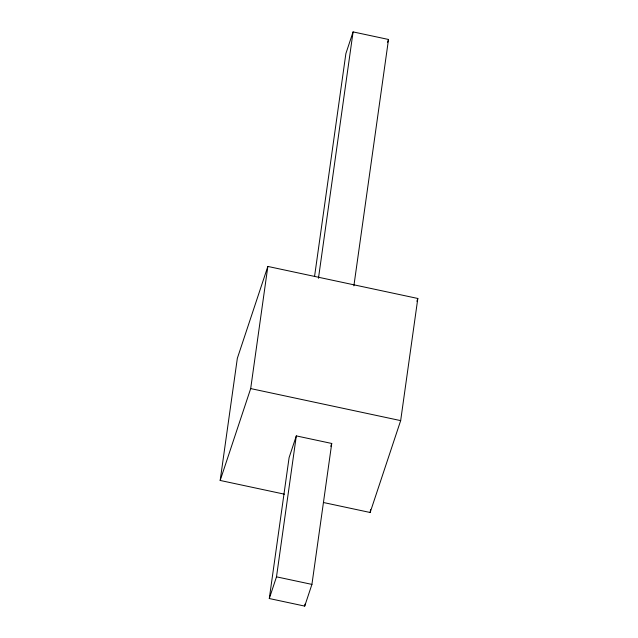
<?xml version="1.0" encoding="UTF-8"?>
<svg xmlns="http://www.w3.org/2000/svg" width="638" height="638" viewBox="0 0 638 638"><rect width="100%" height="100%" fill="white"/><g stroke="black" fill="none" stroke-linecap="round" stroke-linejoin="round"><path stroke-width="0.96" d="M284.444 494.187L220.174 480.454L237.336 358.317L267.848 266.437L417.826 298.472L400.664 420.617L370.152 512.489L323.402 502.505M220.174 480.454L250.686 388.582L267.848 266.437M269.292 598.532L289.102 457.605L296.311 435.898L331.736 443.466L311.926 584.4L304.717 606.1L269.292 598.532L276.501 576.832L296.311 435.898M314.574 276.334L345.876 53.6L353.085 31.9L388.51 39.468L353.883 285.848M318.458 278.28L353.085 31.9M304.717 606.1L304.996 604.13M370.152 512.489L370.566 509.539M387.577 42.299L388.51 39.468M330.795 446.297L331.736 443.466M416.893 301.288L417.826 298.472M250.686 388.582L400.664 420.617M276.501 576.832L311.926 584.4"/></g></svg>
